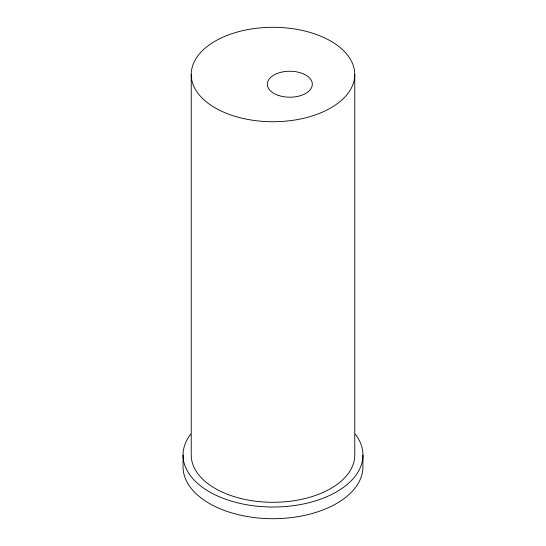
<?xml version="1.0" encoding="UTF-8"?>
<svg xmlns="http://www.w3.org/2000/svg" width="546" height="546" viewBox="0 0 546 546"><rect width="100%" height="100%" fill="white"/><g stroke="black" fill="none" stroke-linecap="round" stroke-linejoin="round"><path stroke-width="0.82" d="M362.947 455.084L362.947 466.769A89.947 51.931 0 0 1 273 518.7A89.947 51.931 0 0 1 183.053 466.769L183.053 455.084M354.77 74.509A81.77 47.209 0 0 1 232.111 115.397A81.77 47.209 0 0 1 232.111 33.627A81.77 47.209 0 0 1 354.77 74.509L354.77 455.084A81.77 47.209 0 0 1 273 502.293A81.77 47.209 0 0 1 191.23 455.084L191.23 74.509M355.371 434.22A89.947 51.931 0 0 1 273 507.016A89.947 51.931 0 0 1 190.629 434.22M278.583 95.468A22.488 12.981 0 0 0 312.312 84.227A22.488 12.981 0 0 0 278.583 72.98A22.488 12.981 0 0 0 278.583 95.468"/></g></svg>
